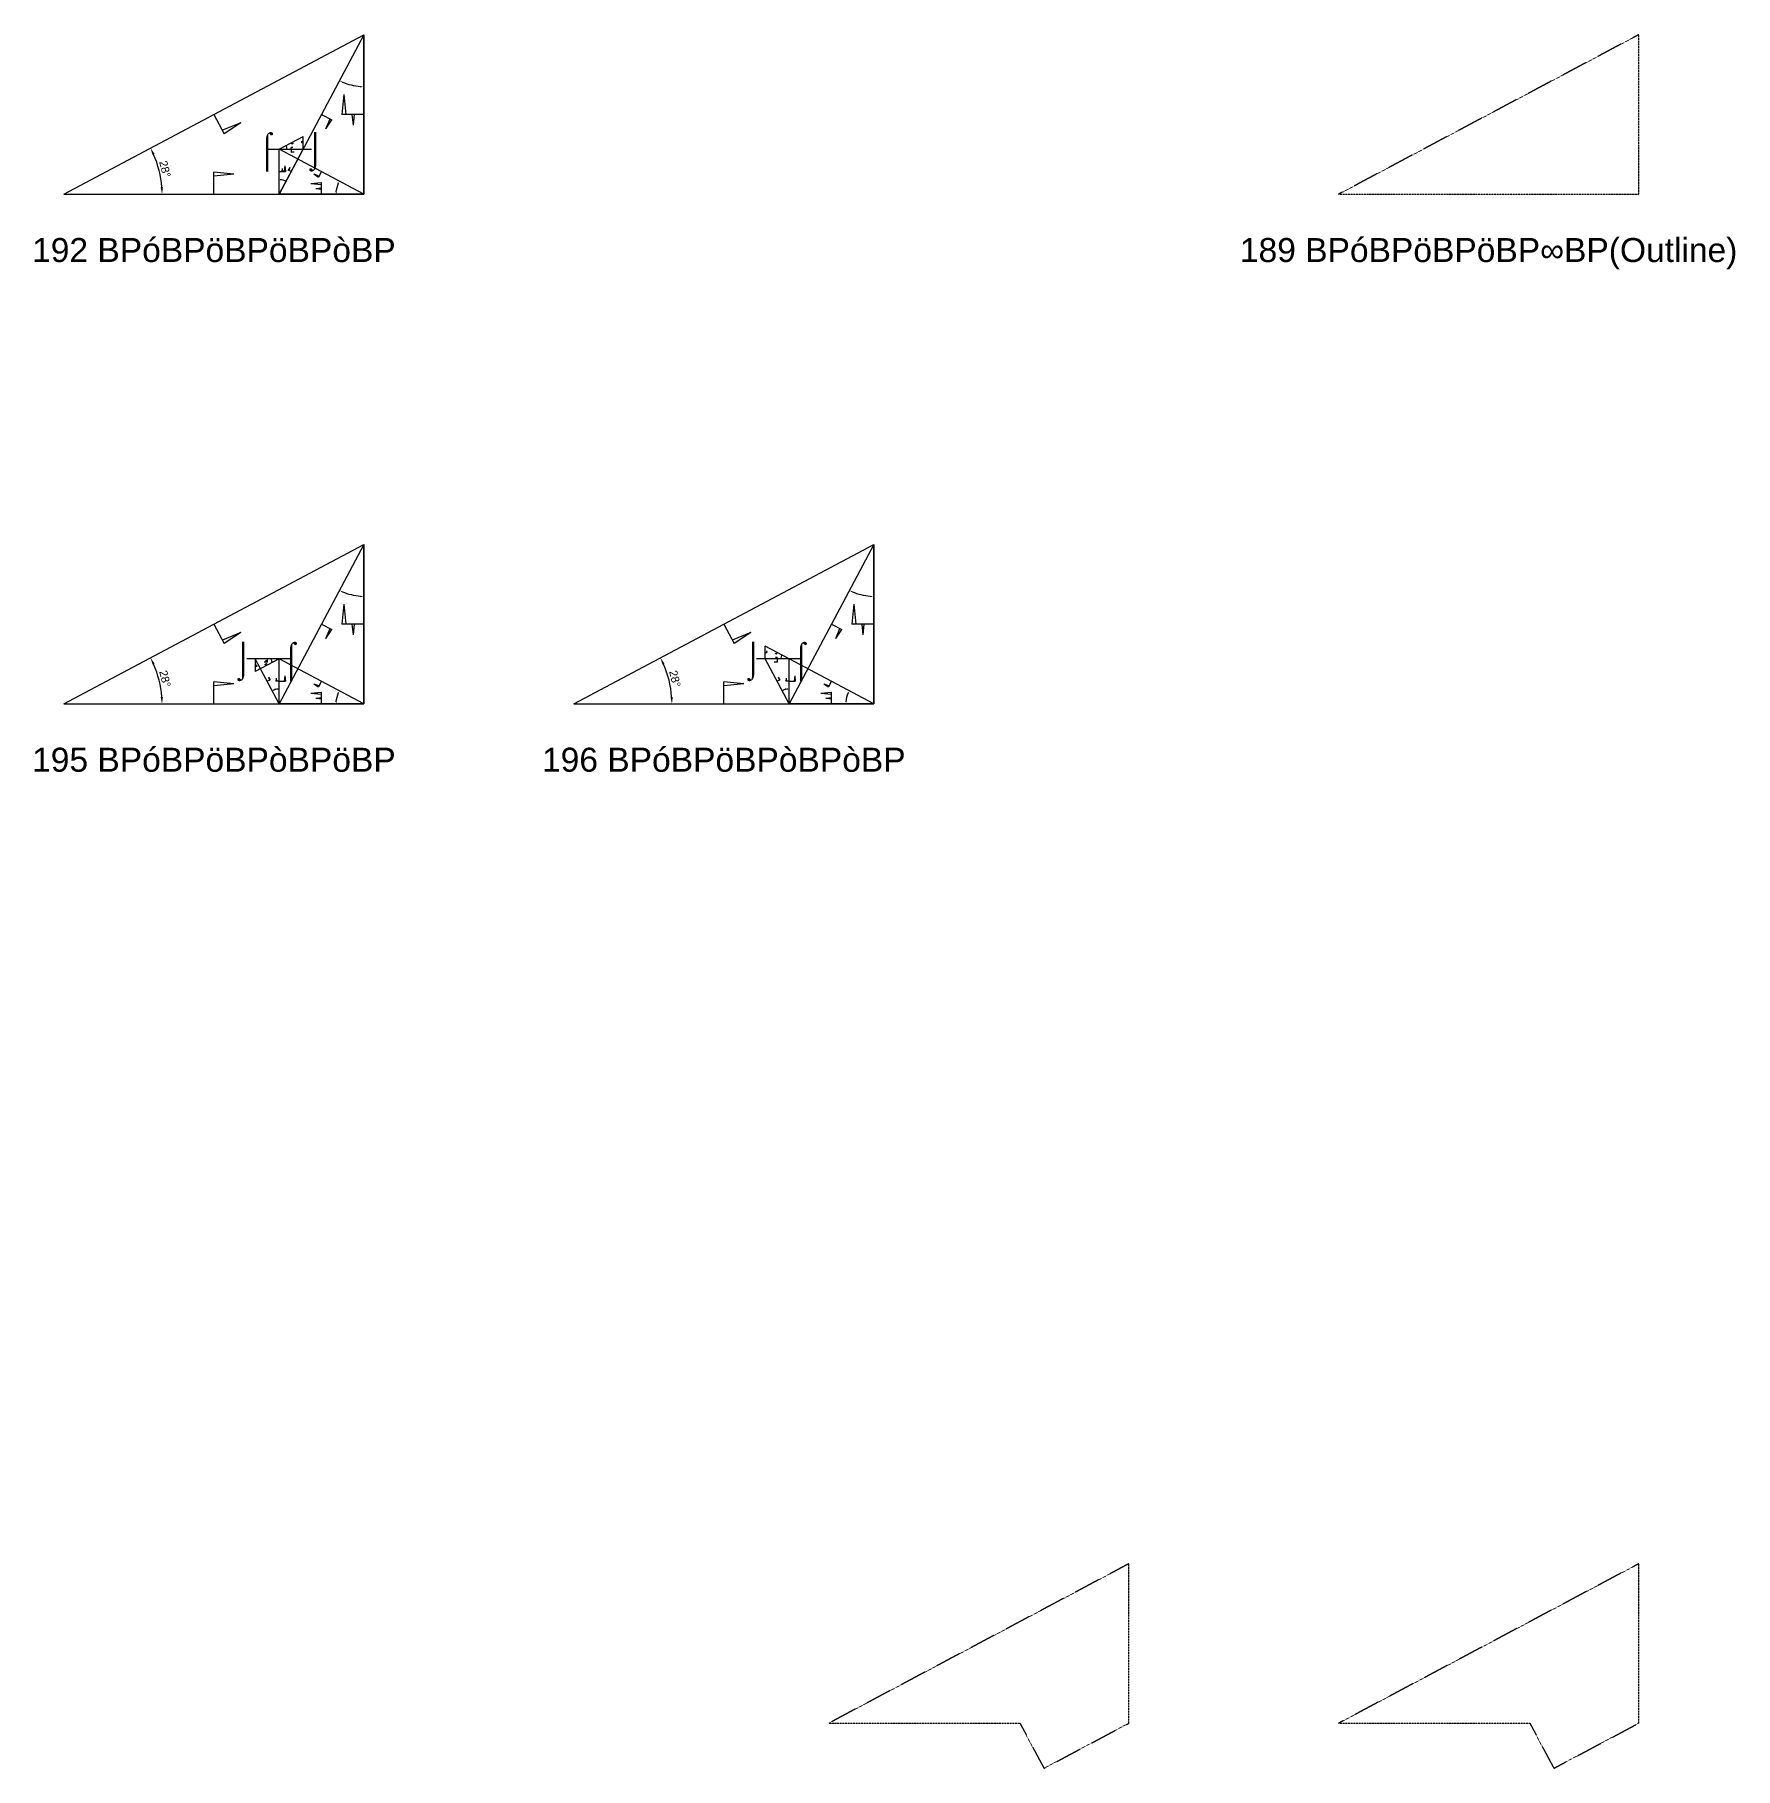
# Model space of a CAD drawing. Header units: millimetres. Extents: x 130908 to 599272, y -2842299 to 24518.
# Drawn here: x 333312 to 418304, y -1693062 to -1606383 of the extents above; entities that cross this region are included whole.
import ezdxf
from ezdxf.enums import TextEntityAlignment as Align

# ---------------------------------------------------------------- set-up
doc = ezdxf.new("R2010")
doc.units = ezdxf.units.MM
doc.header["$PDMODE"] = 35
doc.linetypes.add('DASHED', pattern=[19.05, 12.7, -6.35])
for name, color, linetype in [('BASE', 170, 'Continuous'), ('HYPOTENUSE', 20, 'Continuous'), ('PERPENDICULAR', 90, 'Continuous')]:
    doc.layers.add(name, color=color, linetype=linetype)
doc.styles.add('Arial', font='arial_0.ttf')
doc.dimstyles.new('ISO-25', dxfattribs={"dimtxt": 250, "dimasz": 100, "dimexe": 1.25, "dimexo": 0.625, "dimgap": 100, "dimtad": 1, "dimdec": 0, "dimtxsty": 'Arial', "dimcen": 2.5, "dimadec": 0, "dimazin": 0, "dimtfac": 1, "dimtdec": 0, "dimtmove": 0, "dimatfit": 3, "dimfxl": 1, "dimarcsym": 0})

# ---------------------------------------------------------------- blocks, each defined once
blk = doc.blocks.new('*D9')
at = {"color": 0, "lineweight": -2, "ltscale": 100, "transparency": 16777216}
blk.add_arc((0, 0), 4906, 4.08845, 23.91155, dxfattribs=at)
at = {"color": 0, "ltscale": 100, "transparency": 16777216}
for points in [[(4432, 1963), (4537, 2014), (4332, 2303)], [(4952, 352), (4835, 348), (4906, 0)]]:
    blk.add_solid(points, dxfattribs=at)
at = {"layer": 'Defpoints', "color": 0, "ltscale": 100, "transparency": 16777216}
for p in [(15000, 7976), (0, 0), (0, 0), (4841, 796), (15000, 0)]:
    blk.add_point(p, dxfattribs=at)
at = {"color": 0, "ltscale": 100, "transparency": 16777216, "insert": (5055, 1260), "char_height": 400, "attachment_point": 5, "rotation": 284, "style": 'Arial'}
blk.add_mtext('28°', dxfattribs=at)
blk = doc.blocks.new('SanjoyNathGeometrifyingTrigonometryFundamentalLockedSet')
at = {"color": 114, "linetype": 'DASHED', "ltscale": 100, "true_color": 0x139b48}
for p, q in [((14000, 4987.8), (13900, 3987.8)), ((14000, 4987.8), (14100, 3987.8)), ((15000, 3987.8), (13900, 3987.8))]:
    blk.add_line(p, q, dxfattribs=at)
at = {"color": 242, "linetype": 'DASHED', "ltscale": 100, "true_color": 0xcd2027}
for p, q in [((7500, 3987.8), (8016.4, 3016.6)), ((8852.4, 3574.3), (7922.5, 3193.2)), ((8852.4, 3574.3), (8016.4, 3016.6))]:
    blk.add_line(p, q, dxfattribs=at)
at = {"color": 159, "linetype": 'DASHED', "ltscale": 100, "true_color": 0x22346e}
for p, q in [((7500, 0), (7500, 1100)), ((8500, 1000), (7500, 1100)), ((8500, 1000), (7500, 900))]:
    blk.add_line(p, q, dxfattribs=at)
at = {"layer": 'BASE'}
blk.add_line((0, 0), (15000, 0), dxfattribs=at)
at = {"layer": 'HYPOTENUSE'}
blk.add_line((0, 0), (15000, 7975.6), dxfattribs=at)
at = {"layer": 'PERPENDICULAR'}
blk.add_line((15000, 0), (15000, 7975.6), dxfattribs=at)
at = {"color": 4, "ltscale": 100}
dim = blk.add_angular_dim_2l(base=(4841, 795.6), line1=((0, 0), (15000, 0)), line2=((0, 0), (15000, 7975.6)), dimstyle='ISO-25', override={"dimtxt": 400, "dimasz": 350, "dimgap": 100}, dxfattribs=at)
dim.commit()
dim.dimension.update_dxf_attribs({"geometry": '*D9', "text_midpoint": (5055.4, 1260.5)})

msp = doc.modelspace()

# ---------------------------------------------------------------- linework, layer by layer
at = {"linetype": 'DASHED', "ltscale": 70}
for p, q in [((344930, -1612104), (347328, -1612104)), ((346129, -1637587), (343731, -1637587)), ((371612, -1637587), (369214, -1637587))]:
    msp.add_line(p, q, dxfattribs=at)
at = {"linetype": 'DASHED'}
for points in [[(398477, -1614359), (413477, -1614359), (413477, -1606383)], [(382555, -1690807), (383754, -1693062), (387995, -1690807), (387995, -1682832), (372995, -1690807)], [(413477, -1682832), (398477, -1690807), (408038, -1690807), (409237, -1693062), (413477, -1690807)]]:
    msp.add_lwpolyline(points, close=True, dxfattribs=at)

# ---------------------------------------------------------------- block references
for p in [(334770, -1614359), (334770, -1639842), (360253, -1639842)]:
    msp.add_blockref('SanjoyNathGeometrifyingTrigonometryFundamentalLockedSet', p, dxfattribs=at)
at = {"linetype": 'DASHED', "ltscale": 100}
for p, xscale, yscale, zscale, rotation in [((349770, -1606383), -0.53170943166148, 0.53170943166148, 0.53170943166148, 90), ((345530, -1614359), -0.150322189285358, 0.150322189285358, 0.150322189285358, 270), ((349770, -1631866), -0.53170943166148, 0.53170943166148, 0.53170943166148, 90), ((375253, -1631866), -0.53170943166148, 0.53170943166148, 0.53170943166148, 90), ((345530, -1639842), 0.150322189285358, 0.150322189285358, 0.150322189285358, 90), ((345530, -1637587), 0.07992772583102702, 0.07992772583102702, 0.07992772583102702, 180), ((371012, -1639842), 0.150322189285358, 0.150322189285358, 0.150322189285358, 90)]:
    msp.add_blockref('SanjoyNathGeometrifyingTrigonometryFundamentalLockedSet', p, dxfattribs=dict(at, xscale=xscale, yscale=yscale, zscale=zscale, rotation=rotation))
for p, xscale, yscale, zscale in [((345530, -1612104), 0.07992772583102702, 0.07992772583102702, 0.07992772583102702), ((349770, -1614359), -0.282714919717773, 0.282714919717773, 0.282714919717773), ((371012, -1637587), -0.07992772583102702, 0.07992772583102702, 0.07992772583102702), ((349770, -1639842), -0.282714919717773, 0.282714919717773, 0.282714919717773), ((375253, -1639842), -0.282714919717773, 0.282714919717773, 0.282714919717773)]:
    msp.add_blockref('SanjoyNathGeometrifyingTrigonometryFundamentalLockedSet', p, dxfattribs=dict(at, xscale=xscale, yscale=yscale, zscale=zscale))

# ---------------------------------------------------------------- texts
at = {"linetype": 'DASHED', "ltscale": 100, "style": 'Arial'}
for s, p in [('⌠', (344930, -1612104)), ('⌡', (347328, -1612104)), ('192 BPóBPöBPöBPòBP', (342270, -1617150)), ('189 BPóBPöBPöBP∞BP(Outline)', (405977, -1617150)), ('⌡', (343731, -1637587)), ('⌠', (346129, -1637587)), ('⌡', (369214, -1637587)), ('⌠', (371612, -1637587)), ('195 BPóBPöBPòBPöBP', (342270, -1642633)), ('196 BPóBPöBPòBPòBP', (367753, -1642633))]:
    msp.add_text(s, height=1200, dxfattribs=at).set_placement(p, align=Align.MIDDLE_CENTER)

doc.saveas('drawing.dxf')
